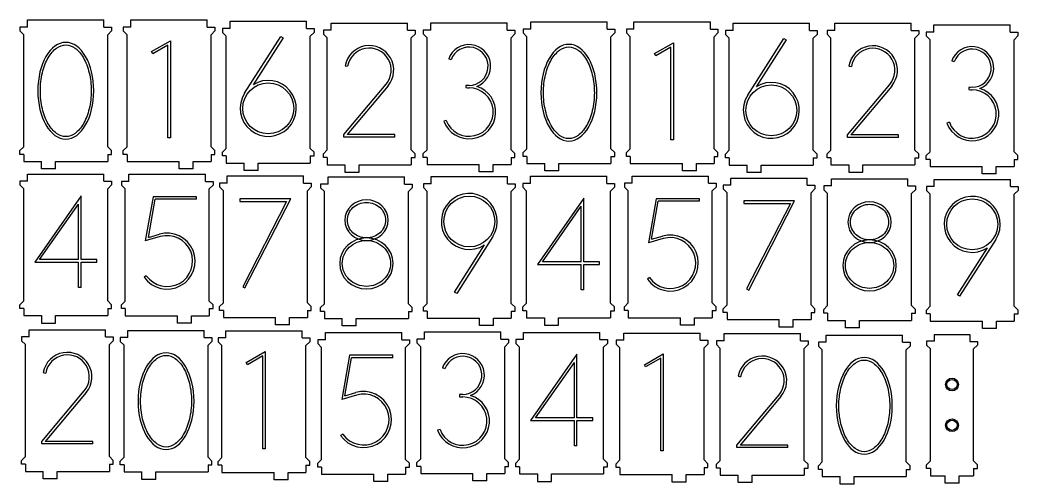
# Model space of a CAD drawing. Header units: millimetres. Extents: x 9 to 401, y 650 to 832.
import ezdxf

# ---------------------------------------------------------------- set-up
doc = ezdxf.new("R2010")
doc.units = ezdxf.units.MM
for name, color, linetype in [('Clone2D', 7, 'CONTINUOUS'), ('Clone2D001', 7, 'CONTINUOUS'), ('Clone2D002', 7, 'CONTINUOUS'), ('Clone2D003', 7, 'CONTINUOUS'), ('Clone2D004', 7, 'CONTINUOUS'), ('Clone2D005', 7, 'CONTINUOUS'), ('Clone2D006', 7, 'CONTINUOUS'), ('Clone2D007', 7, 'CONTINUOUS'), ('Sketch', 7, 'CONTINUOUS'), ('Sketch001', 7, 'CONTINUOUS'), ('Sketch002', 7, 'CONTINUOUS'), ('Sketch003', 7, 'CONTINUOUS'), ('Sketch004', 7, 'CONTINUOUS'), ('Sketch005', 7, 'CONTINUOUS'), ('Sketch006', 7, 'CONTINUOUS'), ('Sketch007', 7, 'CONTINUOUS'), ('Sketch008', 7, 'CONTINUOUS'), ('Sketch009', 7, 'CONTINUOUS'), ('Sketch011', 7, 'CONTINUOUS'), ('Sketch013', 7, 'CONTINUOUS'), ('Sketch015', 7, 'CONTINUOUS'), ('Sketch018', 7, 'CONTINUOUS'), ('Sketch020', 7, 'CONTINUOUS'), ('Sketch021', 7, 'CONTINUOUS'), ('Sketch024', 7, 'CONTINUOUS'), ('Sketch025', 7, 'CONTINUOUS'), ('Sketch026', 7, 'CONTINUOUS'), ('Sketch027', 7, 'CONTINUOUS'), ('Sketch028', 7, 'CONTINUOUS'), ('Sketch029', 7, 'CONTINUOUS')]:
    doc.layers.add(name, color=color, linetype=linetype)

msp = doc.modelspace()

# ---------------------------------------------------------------- linework, layer by layer
at = {"layer": 'Clone2D'}
for p, q in [((325.673, 827.759), (325.673, 826.259)), ((328.673, 827.759), (325.673, 827.759)), ((328.673, 827.759), (328.673, 830.559)), ((328.673, 830.559), (358.673, 830.559)), ((358.673, 827.759), (358.673, 830.559)), ((358.673, 827.759), (361.673, 827.759)), ((361.673, 827.759), (361.673, 826.259)), ((325.673, 826.259), (327.173, 824.759)), ((327.173, 780.759), (327.173, 824.759)), ((360.173, 824.759), (361.673, 826.259)), ((360.173, 780.759), (360.173, 824.759)), ((334.191, 813.77), (335.176, 813.596)), ((333.673, 786.759), (350.282, 806.553)), ((351.048, 805.91), (334.978, 786.759)), ((333.673, 785.759), (333.673, 786.759)), ((353.673, 785.759), (333.673, 785.759)), ((353.673, 786.759), (334.978, 786.759)), ((353.673, 785.759), (353.673, 786.759)), ((327.173, 780.759), (325.673, 779.259)), ((361.673, 779.259), (360.173, 780.759)), ((325.673, 777.759), (325.673, 779.259)), ((327.173, 777.759), (325.673, 777.759)), ((327.173, 777.759), (327.173, 774.959)), ((360.173, 777.759), (361.673, 777.759)), ((360.173, 777.759), (360.173, 774.959)), ((361.673, 777.759), (361.673, 779.259)), ((327.173, 774.959), (334.142, 774.951)), ((334.142, 774.951), (334.142, 772.048)), ((339.663, 774.926), (360.173, 774.959)), ((339.663, 772.048), (339.663, 774.926)), ((334.142, 772.048), (339.663, 772.048))]:
    msp.add_line(p, q, dxfattribs=at)
for radius in [9.6275, 8.6275]:
    msp.add_arc((343.673, 812.098), radius, -40, 170, dxfattribs=at)
at = {"layer": 'Clone2D001'}
for p, q in [((12.2245, 710.173), (42.2245, 710.173)), ((12.2245, 707.373), (12.2245, 710.173)), ((42.2245, 707.373), (42.2245, 710.173)), ((12.2245, 707.373), (9.2245, 707.373)), ((9.2245, 707.373), (9.2245, 705.873)), ((9.2245, 705.873), (10.7245, 704.373)), ((42.2245, 707.373), (45.2245, 707.373)), ((43.7245, 704.373), (45.2245, 705.873)), ((45.2245, 707.373), (45.2245, 705.873)), ((10.7245, 660.373), (10.7245, 704.373)), ((43.7245, 660.373), (43.7245, 704.373)), ((17.7433, 693.385), (18.7281, 693.211)), ((17.2245, 666.373), (33.8336, 686.167)), ((34.5996, 685.524), (18.5299, 666.373)), ((17.2245, 665.373), (17.2245, 666.373)), ((37.2245, 665.373), (17.2245, 665.373)), ((37.2245, 666.373), (18.5299, 666.373)), ((37.2245, 665.373), (37.2245, 666.373)), ((10.7245, 660.373), (9.2245, 658.873)), ((9.2245, 657.373), (9.2245, 658.873)), ((45.2245, 658.873), (43.7245, 660.373)), ((45.2245, 657.373), (45.2245, 658.873)), ((10.7245, 657.373), (9.2245, 657.373)), ((10.7245, 657.373), (10.7245, 654.573)), ((43.7245, 657.373), (43.7245, 654.573)), ((43.7245, 657.373), (45.2245, 657.373)), ((10.7245, 654.573), (17.7245, 654.573)), ((17.7245, 651.673), (17.7245, 654.573)), ((23.2245, 651.673), (17.7245, 651.673)), ((23.2245, 651.673), (23.2245, 654.573)), ((23.2245, 654.573), (43.7245, 654.573))]:
    msp.add_line(p, q, dxfattribs=at)
for radius in [9.6275, 8.6275]:
    msp.add_arc((27.2245, 691.713), radius, -40, 170, dxfattribs=at)
at = {"layer": 'Clone2D002'}
for p, q in [((209.082, 770.462), (239.082, 770.462)), ((209.082, 767.662), (209.082, 770.462)), ((239.082, 767.662), (239.082, 770.462)), ((209.082, 767.662), (206.082, 767.662)), ((206.082, 767.662), (206.082, 766.162)), ((206.082, 766.162), (207.582, 764.662)), ((207.582, 720.662), (207.582, 764.662)), ((239.082, 767.662), (242.082, 767.662)), ((240.582, 764.662), (242.082, 766.162)), ((240.582, 720.662), (240.582, 764.662)), ((242.082, 767.662), (242.082, 766.162)), ((230.082, 761.862), (211.877, 735.862)), ((230.082, 736.862), (230.082, 761.862)), ((213.798, 736.862), (229.082, 758.691)), ((229.082, 736.862), (229.082, 758.691)), ((211.877, 735.862), (229.082, 735.862)), ((229.082, 736.862), (213.798, 736.862)), ((229.082, 725.862), (229.082, 735.862)), ((236.288, 736.862), (230.082, 736.862)), ((230.082, 735.862), (236.288, 735.862)), ((230.082, 725.862), (230.082, 735.862)), ((236.288, 735.862), (236.288, 736.862)), ((230.082, 725.862), (229.082, 725.862)), ((207.582, 720.662), (206.082, 719.162)), ((206.082, 717.662), (206.082, 719.162)), ((207.582, 717.662), (206.082, 717.662)), ((207.582, 717.662), (207.582, 714.862)), ((242.082, 719.162), (240.582, 720.662)), ((240.582, 717.662), (240.582, 714.862)), ((240.582, 717.662), (242.082, 717.662)), ((242.082, 717.662), (242.082, 719.162)), ((207.582, 714.862), (214.582, 714.862)), ((214.582, 714.862), (214.582, 711.962)), ((220.082, 711.962), (220.082, 714.862)), ((220.082, 714.862), (240.582, 714.862)), ((214.582, 711.962), (220.082, 711.962))]:
    msp.add_line(p, q, dxfattribs=at)
at = {"layer": 'Clone2D003'}
for p, q in [((206.384, 706.375), (203.384, 706.375)), ((203.384, 706.375), (203.384, 704.875)), ((206.384, 709.175), (236.384, 709.175)), ((206.384, 706.375), (206.384, 709.175)), ((236.384, 706.375), (236.384, 709.175)), ((236.384, 706.375), (239.384, 706.375)), ((239.384, 706.375), (239.384, 704.875)), ((203.384, 704.875), (204.884, 703.375)), ((204.884, 659.375), (204.884, 703.375)), ((237.884, 703.375), (239.384, 704.875)), ((237.884, 659.375), (237.884, 703.375)), ((227.384, 700.575), (209.178, 674.575)), ((227.384, 675.575), (227.384, 700.575)), ((211.099, 675.575), (226.384, 697.404)), ((226.384, 675.575), (226.384, 697.404)), ((209.178, 674.575), (226.384, 674.575)), ((226.384, 675.575), (211.099, 675.575)), ((226.384, 664.575), (226.384, 674.575)), ((233.589, 675.575), (227.384, 675.575)), ((227.384, 674.575), (233.589, 674.575)), ((227.384, 664.575), (227.384, 674.575)), ((233.589, 674.575), (233.589, 675.575)), ((227.384, 664.575), (226.384, 664.575)), ((204.884, 659.375), (203.384, 657.875)), ((239.384, 657.875), (237.884, 659.375)), ((203.384, 656.375), (203.384, 657.875)), ((204.884, 656.375), (203.384, 656.375)), ((204.884, 656.375), (204.884, 653.575)), ((237.884, 656.375), (237.884, 653.575)), ((237.884, 656.375), (239.384, 656.375)), ((239.384, 656.375), (239.384, 657.875)), ((204.884, 653.575), (211.884, 653.575)), ((211.884, 653.575), (211.884, 650.675)), ((217.384, 650.675), (217.384, 653.575)), ((217.384, 653.575), (237.884, 653.575)), ((211.884, 650.675), (217.384, 650.675))]:
    msp.add_line(p, q, dxfattribs=at)
at = {"layer": 'Clone2D004'}
for p, q in [((287.887, 769.784), (317.887, 769.784)), ((287.887, 766.984), (287.887, 769.784)), ((317.887, 766.984), (317.887, 769.784)), ((287.887, 766.984), (284.887, 766.984)), ((284.887, 766.984), (284.887, 765.484)), ((284.887, 765.484), (286.387, 763.984)), ((317.887, 766.984), (320.887, 766.984)), ((319.387, 763.984), (320.887, 765.484)), ((320.887, 766.984), (320.887, 765.484)), ((286.387, 719.984), (286.387, 763.984)), ((312.887, 760.784), (292.887, 760.784)), ((292.887, 760.784), (292.887, 759.784)), ((294.887, 725.784), (312.887, 760.784)), ((319.387, 719.984), (319.387, 763.984)), ((292.887, 759.784), (311.248, 759.784)), ((311.248, 759.784), (293.998, 726.241)), ((293.998, 726.241), (294.887, 725.784)), ((286.387, 719.984), (284.887, 718.484)), ((284.887, 716.984), (284.887, 718.484)), ((320.887, 718.484), (319.387, 719.984)), ((320.887, 716.984), (320.887, 718.484)), ((286.387, 716.984), (284.887, 716.984)), ((286.387, 716.984), (286.387, 714.184)), ((286.387, 714.184), (306.887, 714.184)), ((306.887, 711.284), (306.887, 714.184)), ((312.387, 711.284), (312.387, 714.184)), ((312.387, 714.184), (319.387, 714.184)), ((319.387, 716.984), (319.387, 714.184)), ((319.387, 716.984), (320.887, 716.984)), ((312.387, 711.284), (306.887, 711.284))]:
    msp.add_line(p, q, dxfattribs=at)
at = {"layer": 'Clone2D005'}
for p, q in [((170.104, 770.333), (200.104, 770.333)), ((170.104, 767.533), (170.104, 770.333)), ((200.104, 767.533), (200.104, 770.333)), ((170.104, 767.533), (167.104, 767.533)), ((167.104, 767.533), (167.104, 766.033)), ((167.104, 766.033), (168.604, 764.533)), ((168.604, 720.533), (168.604, 764.533)), ((200.104, 767.533), (203.104, 767.533)), ((201.604, 764.533), (203.104, 766.033)), ((201.604, 720.533), (201.604, 764.533)), ((203.104, 767.533), (203.104, 766.033)), ((194.381, 746.823), (180.142, 724.473)), ((179.299, 725.01), (191.075, 743.495)), ((180.142, 724.473), (179.299, 725.01)), ((168.604, 720.533), (167.104, 719.033)), ((167.104, 717.533), (167.104, 719.033)), ((168.604, 717.533), (167.104, 717.533)), ((168.604, 717.533), (168.604, 714.733)), ((203.104, 719.033), (201.604, 720.533)), ((201.604, 717.533), (201.604, 714.733)), ((201.604, 717.533), (203.104, 717.533)), ((203.104, 717.533), (203.104, 719.033)), ((168.604, 714.733), (189.104, 714.733)), ((189.104, 711.833), (189.104, 714.733)), ((194.604, 711.833), (194.604, 714.733)), ((194.604, 714.733), (201.604, 714.733)), ((194.604, 711.833), (189.104, 711.833))]:
    msp.add_line(p, q, dxfattribs=at)
msp.add_circle((185.104, 752.733), 10, dxfattribs=at)
msp.add_arc((185.104, 752.733), 11, -32.5, -57.12, dxfattribs=at)
at = {"layer": 'Clone2D006'}
for p, q in [((245.8, 706.11), (242.8, 706.11)), ((242.8, 706.11), (242.8, 704.61)), ((245.8, 708.91), (275.8, 708.91)), ((245.8, 706.11), (245.8, 708.91)), ((275.8, 706.11), (275.8, 708.91)), ((275.8, 706.11), (278.8, 706.11)), ((278.8, 706.11), (278.8, 704.61)), ((242.8, 704.61), (244.3, 703.11)), ((244.3, 659.11), (244.3, 703.11)), ((277.3, 703.11), (278.8, 704.61)), ((277.3, 659.11), (277.3, 703.11)), ((253.872, 696.476), (261.3, 700.765)), ((260.3, 699.033), (254.372, 695.61)), ((260.3, 662.61), (260.3, 699.033)), ((261.3, 700.765), (261.3, 662.61)), ((254.372, 695.61), (253.872, 696.476)), ((261.3, 662.61), (260.3, 662.61)), ((244.3, 659.11), (242.8, 657.61)), ((278.8, 657.61), (277.3, 659.11)), ((242.8, 656.11), (242.8, 657.61)), ((244.3, 656.11), (242.8, 656.11)), ((244.3, 656.11), (244.3, 653.31)), ((277.3, 656.11), (277.3, 653.31)), ((277.3, 656.11), (278.8, 656.11)), ((278.8, 656.11), (278.8, 657.61)), ((244.3, 653.31), (264.8, 653.31)), ((264.8, 650.41), (264.8, 653.31)), ((270.3, 650.41), (270.3, 653.31)), ((270.3, 653.31), (277.3, 653.31)), ((270.3, 650.41), (264.8, 650.41))]:
    msp.add_line(p, q, dxfattribs=at)
at = {"layer": 'Clone2D007'}
for p, q in [((89.4364, 709.794), (119.436, 709.794)), ((89.4364, 706.994), (89.4364, 709.794)), ((119.436, 706.994), (119.436, 709.794)), ((89.4364, 706.994), (86.4364, 706.994)), ((86.4364, 706.994), (86.4364, 705.494)), ((119.436, 706.994), (122.436, 706.994)), ((122.436, 706.994), (122.436, 705.494)), ((86.4364, 705.494), (87.9364, 703.994)), ((87.9364, 659.994), (87.9364, 703.994)), ((120.936, 703.994), (122.436, 705.494)), ((120.936, 659.994), (120.936, 703.994)), ((97.5082, 697.36), (104.936, 701.649)), ((103.936, 699.917), (98.0082, 696.494)), ((103.936, 663.494), (103.936, 699.917)), ((104.936, 701.649), (104.936, 663.494)), ((98.0082, 696.494), (97.5082, 697.36)), ((104.936, 663.494), (103.936, 663.494)), ((87.9364, 659.994), (86.4364, 658.494)), ((122.436, 658.494), (120.936, 659.994)), ((86.4364, 656.994), (86.4364, 658.494)), ((87.9364, 656.994), (86.4364, 656.994)), ((87.9364, 656.994), (87.9364, 654.194)), ((120.936, 656.994), (120.936, 654.194)), ((120.936, 656.994), (122.436, 656.994)), ((122.436, 656.994), (122.436, 658.494)), ((87.9364, 654.194), (108.436, 654.194)), ((108.436, 651.294), (108.436, 654.194)), ((113.936, 651.294), (108.436, 651.294)), ((113.936, 651.294), (113.936, 654.194)), ((113.936, 654.194), (120.936, 654.194))]:
    msp.add_line(p, q, dxfattribs=at)
at = {"layer": 'Sketch'}
for p, q in [((127.793, 827.837), (127.793, 826.337)), ((130.793, 827.837), (127.793, 827.837)), ((130.793, 827.837), (130.793, 830.637)), ((130.793, 830.637), (160.793, 830.637)), ((160.793, 827.837), (160.793, 830.637)), ((160.793, 827.837), (163.793, 827.837)), ((163.793, 827.837), (163.793, 826.337)), ((127.793, 826.337), (129.293, 824.837)), ((129.293, 780.837), (129.293, 824.837)), ((162.293, 824.837), (163.793, 826.337)), ((162.293, 780.837), (162.293, 824.837)), ((136.312, 813.848), (137.297, 813.674)), ((135.793, 786.837), (152.402, 806.631)), ((153.168, 805.988), (137.099, 786.837)), ((135.793, 785.837), (135.793, 786.837)), ((155.793, 785.837), (135.793, 785.837)), ((155.793, 786.837), (137.099, 786.837)), ((155.793, 785.837), (155.793, 786.837)), ((129.293, 780.837), (127.793, 779.337)), ((163.793, 779.337), (162.293, 780.837)), ((127.793, 777.837), (127.793, 779.337)), ((129.293, 777.837), (127.793, 777.837)), ((129.293, 777.837), (129.293, 775.037)), ((162.293, 777.837), (163.793, 777.837)), ((162.293, 777.837), (162.293, 775.037)), ((163.793, 777.837), (163.793, 779.337)), ((129.293, 775.037), (136.263, 775.03)), ((136.263, 775.03), (136.263, 772.126)), ((141.784, 775.004), (162.293, 775.037)), ((141.784, 772.126), (141.784, 775.004)), ((136.263, 772.126), (141.784, 772.126))]:
    msp.add_line(p, q, dxfattribs=at)
for radius in [9.6275, 8.6275]:
    msp.add_arc((145.793, 812.176), radius, -40, 170, dxfattribs=at)
at = {"layer": 'Sketch001'}
for p, q in [((169.989, 827.89), (166.989, 827.89)), ((166.989, 827.89), (166.989, 826.39)), ((169.989, 830.69), (199.989, 830.69)), ((169.989, 827.89), (169.989, 830.69)), ((199.989, 827.89), (199.989, 830.69)), ((199.989, 827.89), (202.989, 827.89)), ((202.989, 827.89), (202.989, 826.39)), ((166.989, 826.39), (168.489, 824.89)), ((168.489, 780.89), (168.489, 824.89)), ((201.489, 824.89), (202.989, 826.39)), ((201.489, 780.89), (201.489, 824.89)), ((177.941, 816.255), (177.001, 816.597)), ((183.739, 806.115), (183.739, 805.282)), ((176.062, 792.441), (175.122, 792.099)), ((168.489, 780.89), (166.989, 779.39)), ((202.989, 779.39), (201.489, 780.89)), ((166.989, 777.89), (166.989, 779.39)), ((168.489, 777.89), (166.989, 777.89)), ((168.489, 777.89), (168.489, 775.09)), ((201.489, 777.89), (201.489, 775.09)), ((201.489, 777.89), (202.989, 777.89)), ((202.989, 777.89), (202.989, 779.39)), ((168.489, 775.09), (188.989, 775.09)), ((188.989, 772.19), (188.989, 775.09)), ((194.489, 772.19), (194.489, 775.09)), ((194.489, 775.09), (201.489, 775.09)), ((194.489, 772.19), (188.989, 772.19))]:
    msp.add_line(p, q, dxfattribs=at)
for centre, radius, start, end in [((184.989, 813.69), 8.5, -69.1701, 160), ((184.989, 813.69), 7.5, -90, 160), ((184.989, 795.69), 10.5, -160, 73.27), ((184.989, 795.69), 9.5, -160, 90), ((184.989, 795.69), 10.5, 90, 96.8371), ((184.989, 813.69), 8.5, -98.4565, -90)]:
    msp.add_arc(centre, radius, start, end, dxfattribs=at)
at = {"layer": 'Sketch002'}
for p, q in [((11.5949, 768.56), (8.5949, 768.56)), ((8.5949, 768.56), (8.5949, 767.06)), ((11.5949, 771.36), (41.5949, 771.36)), ((11.5949, 768.56), (11.5949, 771.36)), ((41.5949, 768.56), (41.5949, 771.36)), ((41.5949, 768.56), (44.5949, 768.56)), ((44.5949, 768.56), (44.5949, 767.06)), ((8.5949, 767.06), (10.0949, 765.56)), ((10.0949, 721.56), (10.0949, 765.56)), ((43.0949, 765.56), (44.5949, 767.06)), ((43.0949, 721.56), (43.0949, 765.56)), ((32.5949, 762.76), (14.3895, 736.76)), ((32.5949, 737.76), (32.5949, 762.76)), ((16.3105, 737.76), (31.5949, 759.589)), ((31.5949, 737.76), (31.5949, 759.589)), ((31.5949, 737.76), (16.3105, 737.76)), ((38.8003, 737.76), (32.5949, 737.76)), ((38.8003, 736.76), (38.8003, 737.76)), ((14.3895, 736.76), (31.5949, 736.76)), ((31.5949, 726.76), (31.5949, 736.76)), ((32.5949, 736.76), (38.8003, 736.76)), ((32.5949, 726.76), (32.5949, 736.76)), ((32.5949, 726.76), (31.5949, 726.76)), ((10.0949, 721.56), (8.5949, 720.06)), ((44.5949, 720.06), (43.0949, 721.56)), ((8.5949, 718.56), (8.5949, 720.06)), ((10.0949, 718.56), (8.5949, 718.56)), ((10.0949, 718.56), (10.0949, 715.76)), ((43.0949, 718.56), (43.0949, 715.76)), ((43.0949, 718.56), (44.5949, 718.56)), ((44.5949, 718.56), (44.5949, 720.06)), ((10.0949, 715.76), (17.0949, 715.76)), ((17.0949, 715.76), (17.0949, 712.86)), ((22.5949, 712.86), (22.5949, 715.76)), ((22.5949, 715.76), (43.0949, 715.76)), ((17.0949, 712.86), (22.5949, 712.86))]:
    msp.add_line(p, q, dxfattribs=at)
at = {"layer": 'Sketch003'}
for p, q in [((51.4259, 768.494), (48.4259, 768.494)), ((48.4259, 768.494), (48.4259, 766.994)), ((51.4259, 771.294), (81.4259, 771.294)), ((51.4259, 768.494), (51.4259, 771.294)), ((81.4259, 768.494), (81.4259, 771.294)), ((81.4259, 768.494), (84.4259, 768.494)), ((84.4259, 768.494), (84.4259, 766.994)), ((48.4259, 766.994), (49.9259, 765.494)), ((49.9259, 721.494), (49.9259, 765.494)), ((82.9259, 765.494), (84.4259, 766.994)), ((82.9259, 721.494), (82.9259, 765.494)), ((60.8916, 762.45), (57.831, 745.093)), ((59.0952, 746.503), (61.7307, 761.45)), ((77.8916, 762.45), (60.8916, 762.45)), ((77.8916, 761.45), (61.7307, 761.45)), ((77.8916, 761.45), (77.8916, 762.45)), ((63.6244, 746.783), (57.831, 745.093)), ((59.0952, 746.503), (63.3442, 747.743)), ((58.2343, 731.448), (57.4152, 730.874)), ((49.9259, 721.494), (48.4259, 719.994)), ((84.4259, 719.994), (82.9259, 721.494)), ((48.4259, 718.494), (48.4259, 719.994)), ((49.9259, 718.494), (48.4259, 718.494)), ((49.9259, 718.494), (49.9259, 715.694)), ((82.9259, 718.494), (82.9259, 715.694)), ((82.9259, 718.494), (84.4259, 718.494)), ((84.4259, 718.494), (84.4259, 719.994)), ((49.9259, 715.694), (70.4259, 715.694)), ((70.4259, 712.794), (70.4259, 715.694)), ((75.9259, 712.794), (75.9259, 715.694)), ((75.9259, 715.694), (82.9259, 715.694)), ((75.9259, 712.794), (70.4259, 712.794))]:
    msp.add_line(p, q, dxfattribs=at)
for radius in [11, 10]:
    msp.add_arc((66.4259, 737.184), radius, -145, 106.269, dxfattribs=at)
at = {"layer": 'Sketch004'}
for p, q in [((89.9844, 770.628), (119.984, 770.628)), ((89.9844, 767.828), (89.9844, 770.628)), ((119.984, 767.828), (119.984, 770.628)), ((89.9844, 767.828), (86.9844, 767.828)), ((86.9844, 767.828), (86.9844, 766.328)), ((86.9844, 766.328), (88.4844, 764.828)), ((88.4844, 720.828), (88.4844, 764.828)), ((119.984, 767.828), (122.984, 767.828)), ((121.484, 764.828), (122.984, 766.328)), ((121.484, 720.828), (121.484, 764.828)), ((122.984, 767.828), (122.984, 766.328)), ((114.984, 761.628), (94.9844, 761.628)), ((94.9844, 761.628), (94.9844, 760.628)), ((94.9844, 760.628), (113.346, 760.628)), ((113.346, 760.628), (96.0951, 727.086)), ((96.9844, 726.628), (114.984, 761.628)), ((96.0951, 727.086), (96.9844, 726.628)), ((88.4844, 720.828), (86.9844, 719.328)), ((86.9844, 717.828), (86.9844, 719.328)), ((88.4844, 717.828), (86.9844, 717.828)), ((88.4844, 717.828), (88.4844, 715.028)), ((122.984, 719.328), (121.484, 720.828)), ((121.484, 717.828), (121.484, 715.028)), ((121.484, 717.828), (122.984, 717.828)), ((122.984, 717.828), (122.984, 719.328)), ((88.4844, 715.028), (108.984, 715.028)), ((108.984, 712.128), (108.984, 715.028)), ((114.484, 712.128), (114.484, 715.028)), ((114.484, 715.028), (121.484, 715.028)), ((114.484, 712.128), (108.984, 712.128))]:
    msp.add_line(p, q, dxfattribs=at)
at = {"layer": 'Sketch005'}
for p, q in [((129.71, 770.244), (159.71, 770.244)), ((129.71, 767.444), (129.71, 770.244)), ((159.71, 767.444), (159.71, 770.244)), ((129.71, 767.444), (126.71, 767.444)), ((126.71, 767.444), (126.71, 765.944)), ((126.71, 765.944), (128.21, 764.444)), ((159.71, 767.444), (162.71, 767.444)), ((161.21, 764.444), (162.71, 765.944)), ((162.71, 767.444), (162.71, 765.944)), ((128.21, 720.444), (128.21, 764.444)), ((161.21, 720.444), (161.21, 764.444)), ((128.21, 720.444), (126.71, 718.944)), ((126.71, 717.444), (126.71, 718.944)), ((162.71, 718.944), (161.21, 720.444)), ((162.71, 717.444), (162.71, 718.944)), ((128.21, 717.444), (126.71, 717.444)), ((128.21, 717.444), (128.21, 714.644)), ((128.21, 714.644), (135.21, 714.644)), ((135.21, 711.744), (135.21, 714.644)), ((140.71, 711.744), (140.71, 714.644)), ((140.71, 714.644), (161.21, 714.644)), ((161.21, 717.444), (162.71, 717.444)), ((161.21, 717.444), (161.21, 714.644)), ((140.71, 711.744), (135.21, 711.744))]:
    msp.add_line(p, q, dxfattribs=at)
for centre, major_axis, ratio in [((144.71, 753.244), (8.5, 0), 0.941176), ((144.71, 736.244), (-10.5, 0), 0.952381)]:
    msp.add_ellipse(centre, major_axis=major_axis, ratio=ratio, start_param=0, end_param=6.28318, dxfattribs=at)
for points, knots in [([(152.21, 753.244), (152.21, 755.057), (151.414, 756.869), (150.035, 758.172), (149.346, 758.824), (148.512, 759.348), (147.6, 759.703), (146.688, 760.058), (145.699, 760.244), (144.71, 760.244), (143.721, 760.244), (142.733, 760.058), (141.821, 759.703), (140.909, 759.348), (140.074, 758.824), (139.385, 758.172), (138.007, 756.869), (137.21, 755.057), (137.21, 753.244), (137.21, 751.431), (138.007, 749.618), (139.385, 748.315), (140.074, 747.664), (140.909, 747.139), (141.821, 746.784), (142.733, 746.429), (143.721, 746.244), (144.71, 746.244), (145.699, 746.244), (146.688, 746.429), (147.6, 746.784), (148.512, 747.139), (149.346, 747.664), (150.035, 748.315), (151.414, 749.618), (152.21, 751.431), (152.21, 753.244)], [0, 0, 0, 0, 0.785398, 0.785398, 0.785398, 1.1781, 1.1781, 1.1781, 1.5708, 1.5708, 1.5708, 1.9635, 1.9635, 1.9635, 2.35619, 2.35619, 2.35619, 3.14159, 3.14159, 3.14159, 3.92699, 3.92699, 3.92699, 4.31969, 4.31969, 4.31969, 4.71239, 4.71239, 4.71239, 5.10509, 5.10509, 5.10509, 5.49779, 5.49779, 5.49779, 6.28319, 6.28319, 6.28319, 6.28319]), ([(135.21, 736.244), (135.21, 735.072), (135.455, 733.901), (135.927, 732.816), (136.399, 731.731), (137.098, 730.732), (137.975, 729.897), (138.853, 729.062), (139.907, 728.39), (141.059, 727.935), (142.211, 727.481), (143.461, 727.244), (144.71, 727.244), (145.96, 727.244), (147.21, 727.481), (148.362, 727.935), (149.514, 728.39), (150.568, 729.062), (151.445, 729.897), (152.322, 730.732), (153.022, 731.731), (153.494, 732.816), (153.966, 733.901), (154.21, 735.072), (154.21, 736.244), (154.21, 737.415), (153.966, 738.587), (153.494, 739.672), (153.022, 740.757), (152.322, 741.755), (151.445, 742.591), (150.568, 743.426), (149.514, 744.098), (148.362, 744.552), (147.21, 745.007), (145.96, 745.244), (144.71, 745.244), (143.461, 745.244), (142.211, 745.007), (141.059, 744.552), (139.907, 744.098), (138.853, 743.426), (137.975, 742.591), (137.098, 741.755), (136.399, 740.757), (135.927, 739.672), (135.455, 738.587), (135.21, 737.415), (135.21, 736.244)], [0, 0, 0, 0, 0.392699, 0.392699, 0.392699, 0.785398, 0.785398, 0.785398, 1.1781, 1.1781, 1.1781, 1.5708, 1.5708, 1.5708, 1.9635, 1.9635, 1.9635, 2.35619, 2.35619, 2.35619, 2.74889, 2.74889, 2.74889, 3.14159, 3.14159, 3.14159, 3.53429, 3.53429, 3.53429, 3.92699, 3.92699, 3.92699, 4.31969, 4.31969, 4.31969, 4.71239, 4.71239, 4.71239, 5.10509, 5.10509, 5.10509, 5.49779, 5.49779, 5.49779, 5.89049, 5.89049, 5.89049, 6.28319, 6.28319, 6.28319, 6.28319])]:
    msp.add_open_spline(points, degree=3, knots=knots, dxfattribs=at)
at = {"layer": 'Sketch006'}
for p, q in [((367.658, 769.211), (397.658, 769.211)), ((367.658, 766.411), (367.658, 769.211)), ((397.658, 766.411), (397.658, 769.211)), ((367.658, 766.411), (364.658, 766.411)), ((364.658, 766.411), (364.658, 764.911)), ((364.658, 764.911), (366.158, 763.411)), ((397.658, 766.411), (400.658, 766.411)), ((399.158, 763.411), (400.658, 764.911)), ((400.658, 766.411), (400.658, 764.911)), ((366.158, 719.411), (366.158, 763.411)), ((399.158, 719.411), (399.158, 763.411)), ((391.935, 745.701), (377.697, 723.351)), ((376.853, 723.888), (388.63, 742.373)), ((377.697, 723.351), (376.853, 723.888)), ((366.158, 719.411), (364.658, 717.911)), ((364.658, 716.411), (364.658, 717.911)), ((400.658, 717.911), (399.158, 719.411)), ((400.658, 716.411), (400.658, 717.911)), ((366.158, 716.411), (364.658, 716.411)), ((366.158, 716.411), (366.158, 713.611)), ((366.158, 713.611), (386.658, 713.611)), ((386.658, 710.711), (386.658, 713.611)), ((392.158, 710.711), (392.158, 713.611)), ((392.158, 713.611), (399.158, 713.611)), ((399.158, 716.411), (399.158, 713.611)), ((399.158, 716.411), (400.658, 716.411)), ((392.158, 710.711), (386.658, 710.711))]:
    msp.add_line(p, q, dxfattribs=at)
msp.add_circle((382.658, 751.611), 10, dxfattribs=at)
msp.add_arc((382.658, 751.611), 11, -32.5, -57.12, dxfattribs=at)
at = {"layer": 'Sketch007'}
for p, q in [((209.226, 828.289), (206.226, 828.289)), ((206.226, 828.289), (206.226, 826.789)), ((209.226, 831.089), (239.226, 831.089)), ((209.226, 828.289), (209.226, 831.089)), ((239.226, 828.289), (239.226, 831.089)), ((239.226, 828.289), (242.226, 828.289)), ((242.226, 828.289), (242.226, 826.789)), ((206.226, 826.789), (207.726, 825.289)), ((207.726, 781.289), (207.726, 825.289)), ((240.726, 825.289), (242.226, 826.789)), ((240.726, 781.289), (240.726, 825.289)), ((207.726, 781.289), (206.226, 779.789)), ((242.226, 779.789), (240.726, 781.289)), ((206.226, 778.289), (206.226, 779.789)), ((207.726, 778.289), (206.226, 778.289)), ((207.726, 778.289), (207.726, 775.489)), ((240.726, 778.289), (240.726, 775.489)), ((240.726, 778.289), (242.226, 778.289)), ((242.226, 778.289), (242.226, 779.789)), ((207.726, 775.489), (214.726, 775.489)), ((214.726, 772.589), (214.726, 775.489)), ((220.226, 772.589), (214.726, 772.589)), ((220.226, 772.589), (220.226, 775.489)), ((220.226, 775.489), (240.726, 775.489))]:
    msp.add_line(p, q, dxfattribs=at)
msp.add_ellipse((224.226, 803.289), major_axis=(0, 19), ratio=0.578947, start_param=0, end_param=6.28318, dxfattribs=at)
msp.add_open_spline([(224.226, 821.289), (223.003, 821.289), (221.78, 820.881), (220.598, 820.029), (219.416, 819.178), (218.275, 817.882), (217.313, 816.223), (216.35, 814.564), (215.566, 812.543), (215.035, 810.327), (214.504, 808.111), (214.226, 805.7), (214.226, 803.289), (214.226, 800.878), (214.504, 798.467), (215.035, 796.251), (215.566, 794.035), (216.35, 792.014), (217.313, 790.355), (218.275, 788.696), (219.416, 787.4), (220.598, 786.548), (221.78, 785.697), (223.003, 785.289), (224.226, 785.289), (225.448, 785.289), (226.671, 785.697), (227.853, 786.548), (229.035, 787.4), (230.176, 788.696), (231.138, 790.355), (232.101, 792.014), (232.885, 794.035), (233.416, 796.251), (233.947, 798.467), (234.226, 800.878), (234.226, 803.289), (234.226, 805.7), (233.947, 808.111), (233.416, 810.327), (232.885, 812.543), (232.101, 814.564), (231.138, 816.223), (230.176, 817.882), (229.035, 819.178), (227.853, 820.029), (226.671, 820.881), (225.448, 821.289), (224.226, 821.289)], degree=3, knots=[0, 0, 0, 0, 0.392699, 0.392699, 0.392699, 0.785398, 0.785398, 0.785398, 1.1781, 1.1781, 1.1781, 1.5708, 1.5708, 1.5708, 1.9635, 1.9635, 1.9635, 2.35619, 2.35619, 2.35619, 2.74889, 2.74889, 2.74889, 3.14159, 3.14159, 3.14159, 3.53429, 3.53429, 3.53429, 3.92699, 3.92699, 3.92699, 4.31969, 4.31969, 4.31969, 4.71239, 4.71239, 4.71239, 5.10509, 5.10509, 5.10509, 5.49779, 5.49779, 5.49779, 5.89049, 5.89049, 5.89049, 6.28319, 6.28319, 6.28319, 6.28319], dxfattribs=at)
at = {"layer": 'Sketch008'}
for p, q in [((249.79, 828.289), (246.79, 828.289)), ((246.79, 828.289), (246.79, 826.789)), ((249.79, 831.089), (279.79, 831.089)), ((249.79, 828.289), (249.79, 831.089)), ((279.79, 828.289), (279.79, 831.089)), ((279.79, 828.289), (282.79, 828.289)), ((282.79, 828.289), (282.79, 826.789)), ((246.79, 826.789), (248.29, 825.289)), ((248.29, 781.289), (248.29, 825.289)), ((281.29, 825.289), (282.79, 826.789)), ((281.29, 781.289), (281.29, 825.289)), ((257.862, 818.655), (265.29, 822.944)), ((264.29, 821.212), (258.362, 817.789)), ((264.29, 784.789), (264.29, 821.212)), ((265.29, 822.944), (265.29, 784.789)), ((258.362, 817.789), (257.862, 818.655)), ((265.29, 784.789), (264.29, 784.789)), ((248.29, 781.289), (246.79, 779.789)), ((282.79, 779.789), (281.29, 781.289)), ((246.79, 778.289), (246.79, 779.789)), ((248.29, 778.289), (246.79, 778.289)), ((248.29, 778.289), (248.29, 775.489)), ((281.29, 778.289), (281.29, 775.489)), ((281.29, 778.289), (282.79, 778.289)), ((282.79, 778.289), (282.79, 779.789)), ((248.29, 775.489), (268.79, 775.489)), ((268.79, 772.589), (268.79, 775.489)), ((274.29, 772.589), (268.79, 772.589)), ((274.29, 772.589), (274.29, 775.489)), ((274.29, 775.489), (281.29, 775.489))]:
    msp.add_line(p, q, dxfattribs=at)
at = {"layer": 'Sketch009'}
for p, q in [((288.746, 827.673), (285.746, 827.673)), ((285.746, 827.673), (285.746, 826.173)), ((288.746, 830.573), (318.746, 830.573)), ((288.746, 827.673), (288.746, 830.573)), ((318.746, 827.673), (318.746, 830.573)), ((318.746, 827.673), (321.746, 827.673)), ((321.746, 827.673), (321.746, 826.173)), ((285.746, 826.173), (287.246, 824.673)), ((287.246, 780.673), (287.246, 824.673)), ((294.469, 802.283), (308.707, 824.633)), ((309.551, 824.096), (297.775, 805.611)), ((308.707, 824.633), (309.551, 824.096)), ((320.246, 824.673), (321.746, 826.173)), ((320.246, 780.673), (320.246, 824.673)), ((287.246, 780.673), (285.746, 779.173)), ((321.746, 779.173), (320.246, 780.673)), ((285.746, 777.673), (285.746, 779.173)), ((287.246, 777.673), (285.746, 777.673)), ((287.246, 777.673), (287.246, 774.873)), ((320.246, 777.673), (321.746, 777.673)), ((320.246, 777.673), (320.246, 774.873)), ((321.746, 777.673), (321.746, 779.173)), ((287.246, 774.873), (294.246, 774.873)), ((294.246, 771.973), (294.246, 774.873)), ((299.746, 771.973), (299.746, 774.873)), ((299.746, 774.873), (320.246, 774.873)), ((299.746, 771.973), (294.246, 771.973))]:
    msp.add_line(p, q, dxfattribs=at)
msp.add_circle((303.746, 796.373), 10, dxfattribs=at)
msp.add_arc((303.746, 796.373), 11, 147.5, 122.88, dxfattribs=at)
at = {"layer": 'Sketch011'}
for p, q in [((367.614, 829.917), (397.614, 829.917)), ((367.614, 827.117), (367.614, 829.917)), ((397.614, 827.117), (397.614, 829.917)), ((367.614, 827.117), (364.614, 827.117)), ((364.614, 827.117), (364.614, 825.617)), ((364.614, 825.617), (366.114, 824.117)), ((366.114, 780.117), (366.114, 824.117)), ((397.614, 827.117), (400.614, 827.117)), ((399.114, 824.117), (400.614, 825.617)), ((399.114, 780.117), (399.114, 824.117)), ((400.614, 827.117), (400.614, 825.617)), ((375.567, 815.482), (374.627, 815.824)), ((381.364, 805.342), (381.364, 804.509)), ((373.687, 791.667), (372.748, 791.325)), ((366.114, 780.117), (364.614, 778.617)), ((364.614, 777.117), (364.614, 778.617)), ((366.114, 777.117), (364.614, 777.117)), ((366.114, 777.117), (366.114, 774.317)), ((400.614, 778.617), (399.114, 780.117)), ((399.114, 777.117), (399.114, 774.317)), ((399.114, 777.117), (400.614, 777.117)), ((400.614, 777.117), (400.614, 778.617)), ((366.114, 774.317), (386.614, 774.317)), ((386.614, 771.417), (386.614, 774.317)), ((392.114, 771.417), (392.114, 774.317)), ((392.114, 774.317), (399.114, 774.317)), ((392.114, 771.417), (386.614, 771.417))]:
    msp.add_line(p, q, dxfattribs=at)
for centre, radius, start, end in [((382.614, 812.917), 8.5, -69.1701, 160), ((382.614, 812.917), 7.5, -90, 160), ((382.614, 794.917), 10.5, -160, 73.27), ((382.614, 794.917), 9.5, -160, 90), ((382.614, 794.917), 10.5, 90, 96.8371), ((382.614, 812.917), 8.5, -98.4565, -90)]:
    msp.add_arc(centre, radius, start, end, dxfattribs=at)
at = {"layer": 'Sketch013'}
for p, q in [((249.052, 770.521), (279.052, 770.521)), ((249.052, 767.721), (249.052, 770.521)), ((279.052, 767.721), (279.052, 770.521)), ((249.052, 767.721), (246.052, 767.721)), ((246.052, 767.721), (246.052, 766.221)), ((246.052, 766.221), (247.552, 764.721)), ((247.552, 720.721), (247.552, 764.721)), ((279.052, 767.721), (282.052, 767.721)), ((280.552, 764.721), (282.052, 766.221)), ((280.552, 720.721), (280.552, 764.721)), ((282.052, 767.721), (282.052, 766.221)), ((258.517, 761.677), (255.457, 744.319)), ((256.721, 745.73), (259.356, 760.677)), ((275.517, 761.677), (258.517, 761.677)), ((275.517, 760.677), (259.356, 760.677)), ((275.517, 760.677), (275.517, 761.677)), ((261.25, 746.01), (255.457, 744.319)), ((256.721, 745.73), (260.97, 746.97)), ((255.86, 730.675), (255.041, 730.101)), ((247.552, 720.721), (246.052, 719.221)), ((246.052, 717.721), (246.052, 719.221)), ((247.552, 717.721), (246.052, 717.721)), ((247.552, 717.721), (247.552, 714.921)), ((282.052, 719.221), (280.552, 720.721)), ((280.552, 717.721), (280.552, 714.921)), ((280.552, 717.721), (282.052, 717.721)), ((282.052, 717.721), (282.052, 719.221)), ((247.552, 714.921), (268.052, 714.921)), ((268.052, 712.021), (268.052, 714.921)), ((273.552, 712.021), (273.552, 714.921)), ((273.552, 714.921), (280.552, 714.921)), ((273.552, 712.021), (268.052, 712.021))]:
    msp.add_line(p, q, dxfattribs=at)
for radius in [11, 10]:
    msp.add_arc((264.052, 736.41), radius, -145, 106.269, dxfattribs=at)
at = {"layer": 'Sketch015'}
for p, q in [((327.336, 769.47), (357.336, 769.47)), ((327.336, 766.67), (327.336, 769.47)), ((357.336, 766.67), (357.336, 769.47)), ((327.336, 766.67), (324.336, 766.67)), ((324.336, 766.67), (324.336, 765.17)), ((324.336, 765.17), (325.836, 763.67)), ((357.336, 766.67), (360.336, 766.67)), ((358.836, 763.67), (360.336, 765.17)), ((360.336, 766.67), (360.336, 765.17)), ((325.836, 719.67), (325.836, 763.67)), ((358.836, 719.67), (358.836, 763.67)), ((325.836, 719.67), (324.336, 718.17)), ((324.336, 716.67), (324.336, 718.17)), ((360.336, 718.17), (358.836, 719.67)), ((360.336, 716.67), (360.336, 718.17)), ((325.836, 716.67), (324.336, 716.67)), ((325.836, 716.67), (325.836, 713.87)), ((325.836, 713.87), (332.836, 713.87)), ((332.836, 710.97), (332.836, 713.87)), ((338.336, 710.97), (338.336, 713.87)), ((338.336, 713.87), (358.836, 713.87)), ((358.836, 716.67), (360.336, 716.67)), ((358.836, 716.67), (358.836, 713.87)), ((338.336, 710.97), (332.836, 710.97))]:
    msp.add_line(p, q, dxfattribs=at)
for centre, major_axis, ratio in [((342.336, 752.47), (8.5, 0), 0.941176), ((342.336, 735.47), (-10.5, 0), 0.952381)]:
    msp.add_ellipse(centre, major_axis=major_axis, ratio=ratio, start_param=0, end_param=6.28318, dxfattribs=at)
for points, knots in [([(349.836, 752.47), (349.836, 754.283), (349.039, 756.096), (347.661, 757.399), (346.972, 758.051), (346.137, 758.575), (345.226, 758.93), (344.314, 759.285), (343.325, 759.47), (342.336, 759.47), (341.347, 759.47), (340.358, 759.285), (339.446, 758.93), (338.535, 758.575), (337.7, 758.051), (337.011, 757.399), (335.633, 756.096), (334.836, 754.283), (334.836, 752.47), (334.836, 750.658), (335.633, 748.845), (337.011, 747.542), (337.7, 746.89), (338.535, 746.366), (339.446, 746.011), (340.358, 745.656), (341.347, 745.47), (342.336, 745.47), (343.325, 745.47), (344.314, 745.656), (345.226, 746.011), (346.137, 746.366), (346.972, 746.89), (347.661, 747.542), (349.039, 748.845), (349.836, 750.658), (349.836, 752.47)], [0, 0, 0, 0, 0.785398, 0.785398, 0.785398, 1.1781, 1.1781, 1.1781, 1.5708, 1.5708, 1.5708, 1.9635, 1.9635, 1.9635, 2.35619, 2.35619, 2.35619, 3.14159, 3.14159, 3.14159, 3.92699, 3.92699, 3.92699, 4.31969, 4.31969, 4.31969, 4.71239, 4.71239, 4.71239, 5.10509, 5.10509, 5.10509, 5.49779, 5.49779, 5.49779, 6.28319, 6.28319, 6.28319, 6.28319]), ([(332.836, 735.47), (332.836, 734.299), (333.08, 733.127), (333.552, 732.042), (334.024, 730.957), (334.724, 729.959), (335.601, 729.123), (336.478, 728.288), (337.533, 727.616), (338.685, 727.162), (339.837, 726.707), (341.086, 726.47), (342.336, 726.47), (343.586, 726.47), (344.835, 726.707), (345.987, 727.162), (347.139, 727.616), (348.194, 728.288), (349.071, 729.123), (349.948, 729.959), (350.648, 730.957), (351.12, 732.042), (351.592, 733.127), (351.836, 734.299), (351.836, 735.47), (351.836, 736.642), (351.592, 737.813), (351.12, 738.898), (350.648, 739.983), (349.948, 740.982), (349.071, 741.817), (348.194, 742.653), (347.139, 743.324), (345.987, 743.779), (344.835, 744.233), (343.586, 744.47), (342.336, 744.47), (341.086, 744.47), (339.837, 744.233), (338.685, 743.779), (337.533, 743.324), (336.478, 742.653), (335.601, 741.817), (334.724, 740.982), (334.024, 739.983), (333.552, 738.898), (333.08, 737.813), (332.836, 736.642), (332.836, 735.47)], [0, 0, 0, 0, 0.392699, 0.392699, 0.392699, 0.785398, 0.785398, 0.785398, 1.1781, 1.1781, 1.1781, 1.5708, 1.5708, 1.5708, 1.9635, 1.9635, 1.9635, 2.35619, 2.35619, 2.35619, 2.74889, 2.74889, 2.74889, 3.14159, 3.14159, 3.14159, 3.53429, 3.53429, 3.53429, 3.92699, 3.92699, 3.92699, 4.31969, 4.31969, 4.31969, 4.71239, 4.71239, 4.71239, 5.10509, 5.10509, 5.10509, 5.49779, 5.49779, 5.49779, 5.89049, 5.89049, 5.89049, 6.28319, 6.28319, 6.28319, 6.28319])]:
    msp.add_open_spline(points, degree=3, knots=knots, dxfattribs=at)
at = {"layer": 'Sketch018'}
for p, q in [((50.9723, 709.961), (80.9723, 709.961)), ((50.9723, 707.161), (50.9723, 709.961)), ((80.9723, 707.161), (80.9723, 709.961)), ((50.9723, 707.161), (47.9723, 707.161)), ((47.9723, 707.161), (47.9723, 705.661)), ((80.9723, 707.161), (83.9723, 707.161)), ((83.9723, 707.161), (83.9723, 705.661)), ((47.9723, 705.661), (49.4723, 704.161)), ((49.4723, 660.161), (49.4723, 704.161)), ((82.4723, 704.161), (83.9723, 705.661)), ((82.4723, 660.161), (82.4723, 704.161)), ((49.4723, 660.161), (47.9723, 658.661)), ((83.9723, 658.661), (82.4723, 660.161)), ((47.9723, 657.161), (47.9723, 658.661)), ((49.4723, 657.161), (47.9723, 657.161)), ((49.4723, 657.161), (49.4723, 654.361)), ((82.4723, 657.161), (83.9723, 657.161)), ((82.4723, 657.161), (82.4723, 654.361)), ((83.9723, 657.161), (83.9723, 658.661)), ((49.4723, 654.361), (56.4723, 654.361)), ((56.4723, 651.461), (56.4723, 654.361)), ((61.9723, 651.461), (56.4723, 651.461)), ((61.9723, 651.461), (61.9723, 654.361)), ((61.9723, 654.361), (82.4723, 654.361))]:
    msp.add_line(p, q, dxfattribs=at)
msp.add_ellipse((65.9723, 682.161), major_axis=(0, 19), ratio=0.578947, start_param=0, end_param=6.28318, dxfattribs=at)
msp.add_open_spline([(65.9723, 700.161), (64.7495, 700.161), (63.5266, 699.753), (62.3447, 698.901), (61.1628, 698.05), (60.022, 696.754), (59.0596, 695.095), (58.0972, 693.436), (57.3133, 691.415), (56.7821, 689.199), (56.2509, 686.983), (55.9723, 684.572), (55.9723, 682.161), (55.9723, 679.75), (56.2509, 677.339), (56.7821, 675.123), (57.3133, 672.907), (58.0972, 670.886), (59.0596, 669.227), (60.022, 667.568), (61.1628, 666.272), (62.3447, 665.421), (63.5266, 664.569), (64.7495, 664.161), (65.9723, 664.161), (67.1952, 664.161), (68.4181, 664.569), (69.6, 665.421), (70.7819, 666.272), (71.9227, 667.568), (72.8851, 669.227), (73.8475, 670.886), (74.6314, 672.907), (75.1626, 675.123), (75.6938, 677.339), (75.9723, 679.75), (75.9723, 682.161), (75.9723, 684.572), (75.6938, 686.983), (75.1626, 689.199), (74.6314, 691.415), (73.8475, 693.436), (72.8851, 695.095), (71.9227, 696.754), (70.7819, 698.05), (69.6, 698.901), (68.4181, 699.753), (67.1952, 700.161), (65.9723, 700.161)], degree=3, knots=[0, 0, 0, 0, 0.392699, 0.392699, 0.392699, 0.785398, 0.785398, 0.785398, 1.1781, 1.1781, 1.1781, 1.5708, 1.5708, 1.5708, 1.9635, 1.9635, 1.9635, 2.35619, 2.35619, 2.35619, 2.74889, 2.74889, 2.74889, 3.14159, 3.14159, 3.14159, 3.53429, 3.53429, 3.53429, 3.92699, 3.92699, 3.92699, 4.31969, 4.31969, 4.31969, 4.71239, 4.71239, 4.71239, 5.10509, 5.10509, 5.10509, 5.49779, 5.49779, 5.49779, 5.89049, 5.89049, 5.89049, 6.28319, 6.28319, 6.28319, 6.28319], dxfattribs=at)
at = {"layer": 'Sketch020'}
for p, q in [((128.562, 706.279), (125.562, 706.279)), ((125.562, 706.279), (125.562, 704.779)), ((128.562, 709.079), (158.562, 709.079)), ((128.562, 706.279), (128.562, 709.079)), ((158.562, 706.279), (158.562, 709.079)), ((158.562, 706.279), (161.562, 706.279)), ((161.562, 706.279), (161.562, 704.779)), ((125.562, 704.779), (127.062, 703.279)), ((127.062, 659.279), (127.062, 703.279)), ((160.062, 703.279), (161.562, 704.779)), ((160.062, 659.279), (160.062, 703.279)), ((138.027, 700.235), (134.967, 682.878)), ((136.231, 684.288), (138.866, 699.235)), ((155.027, 700.235), (138.027, 700.235)), ((155.027, 699.235), (138.866, 699.235)), ((155.027, 699.235), (155.027, 700.235)), ((140.76, 684.568), (134.967, 682.878)), ((136.231, 684.288), (140.48, 685.528)), ((135.37, 669.233), (134.551, 668.659)), ((127.062, 659.279), (125.562, 657.779)), ((161.562, 657.779), (160.062, 659.279)), ((125.562, 656.279), (125.562, 657.779)), ((127.062, 656.279), (125.562, 656.279)), ((127.062, 656.279), (127.062, 653.479)), ((160.062, 656.279), (160.062, 653.479)), ((160.062, 656.279), (161.562, 656.279)), ((161.562, 656.279), (161.562, 657.779)), ((127.062, 653.479), (147.562, 653.479)), ((147.562, 650.579), (147.562, 653.479)), ((153.062, 650.579), (153.062, 653.479)), ((153.062, 653.479), (160.062, 653.479)), ((153.062, 650.579), (147.562, 650.579))]:
    msp.add_line(p, q, dxfattribs=at)
for radius in [11, 10]:
    msp.add_arc((143.562, 674.969), radius, -145, 106.269, dxfattribs=at)
at = {"layer": 'Sketch021'}
for p, q in [((167.534, 706.536), (164.534, 706.536)), ((164.534, 706.536), (164.534, 705.036)), ((167.534, 709.336), (197.534, 709.336)), ((167.534, 706.536), (167.534, 709.336)), ((197.534, 706.536), (197.534, 709.336)), ((197.534, 706.536), (200.534, 706.536)), ((200.534, 706.536), (200.534, 705.036)), ((164.534, 705.036), (166.034, 703.536)), ((166.034, 659.536), (166.034, 703.536)), ((199.034, 703.536), (200.534, 705.036)), ((199.034, 659.536), (199.034, 703.536)), ((175.487, 694.901), (174.547, 695.243)), ((181.284, 684.762), (181.284, 683.929)), ((173.607, 671.087), (172.667, 670.745)), ((166.034, 659.536), (164.534, 658.036)), ((200.534, 658.036), (199.034, 659.536)), ((164.534, 656.536), (164.534, 658.036)), ((166.034, 656.536), (164.534, 656.536)), ((166.034, 656.536), (166.034, 653.736)), ((199.034, 656.536), (199.034, 653.736)), ((199.034, 656.536), (200.534, 656.536)), ((200.534, 656.536), (200.534, 658.036)), ((166.034, 653.736), (186.534, 653.736)), ((186.534, 650.836), (186.534, 653.736)), ((192.034, 650.836), (186.534, 650.836)), ((192.034, 650.836), (192.034, 653.736)), ((192.034, 653.736), (199.034, 653.736))]:
    msp.add_line(p, q, dxfattribs=at)
for centre, radius, start, end in [((182.534, 692.336), 8.5, -69.1701, 160), ((182.534, 692.336), 7.5, -90, 160), ((182.534, 674.336), 10.5, -160, 73.27), ((182.534, 674.336), 9.5, -160, 90), ((182.534, 674.336), 10.5, 90, 96.8371), ((182.534, 692.336), 8.5, -98.4565, -90)]:
    msp.add_arc(centre, radius, start, end, dxfattribs=at)
at = {"layer": 'Sketch024'}
for p, q in [((285.168, 705.909), (282.168, 705.909)), ((282.168, 705.909), (282.168, 704.409)), ((285.168, 708.709), (315.168, 708.709)), ((285.168, 705.909), (285.168, 708.709)), ((315.168, 705.909), (315.168, 708.709)), ((315.168, 705.909), (318.168, 705.909)), ((318.168, 705.909), (318.168, 704.409)), ((282.168, 704.409), (283.668, 702.909)), ((283.668, 658.909), (283.668, 702.909)), ((316.668, 702.909), (318.168, 704.409)), ((316.668, 658.909), (316.668, 702.909)), ((290.687, 691.921), (291.672, 691.747)), ((290.168, 664.909), (306.777, 684.703)), ((307.544, 684.06), (291.474, 664.909)), ((290.168, 663.909), (290.168, 664.909)), ((310.168, 663.909), (290.168, 663.909)), ((310.168, 664.909), (291.474, 664.909)), ((310.168, 663.909), (310.168, 664.909)), ((283.668, 658.909), (282.168, 657.409)), ((318.168, 657.409), (316.668, 658.909)), ((282.168, 655.909), (282.168, 657.409)), ((283.668, 655.909), (282.168, 655.909)), ((283.668, 655.909), (283.668, 653.109)), ((316.668, 655.909), (316.668, 653.109)), ((316.668, 655.909), (318.168, 655.909)), ((318.168, 655.909), (318.168, 657.409)), ((283.668, 653.109), (290.668, 653.109)), ((290.668, 650.209), (290.668, 653.109)), ((296.168, 650.209), (296.168, 653.109)), ((296.168, 653.109), (316.668, 653.109)), ((296.168, 650.209), (290.668, 650.209))]:
    msp.add_line(p, q, dxfattribs=at)
for radius in [9.6275, 8.6275]:
    msp.add_arc((300.168, 690.249), radius, -40, 170, dxfattribs=at)
at = {"layer": 'Sketch025'}
for p, q in [((325.265, 708.126), (355.265, 708.126)), ((325.265, 705.326), (325.265, 708.126)), ((355.265, 705.326), (355.265, 708.126)), ((325.265, 705.326), (322.265, 705.326)), ((322.265, 705.326), (322.265, 703.826)), ((322.265, 703.826), (323.765, 702.326)), ((323.765, 658.326), (323.765, 702.326)), ((355.265, 705.326), (358.265, 705.326)), ((356.765, 702.326), (358.265, 703.826)), ((356.765, 658.326), (356.765, 702.326)), ((358.265, 705.326), (358.265, 703.826)), ((323.765, 658.326), (322.265, 656.826)), ((322.265, 655.326), (322.265, 656.826)), ((323.765, 655.326), (322.265, 655.326)), ((323.765, 655.326), (323.765, 652.526)), ((358.265, 656.826), (356.765, 658.326)), ((356.765, 655.326), (356.765, 652.526)), ((356.765, 655.326), (358.265, 655.326)), ((358.265, 655.326), (358.265, 656.826)), ((323.765, 652.526), (330.765, 652.526)), ((330.765, 649.626), (330.765, 652.526)), ((336.265, 649.626), (336.265, 652.526)), ((336.265, 652.526), (356.765, 652.526)), ((336.265, 649.626), (330.765, 649.626))]:
    msp.add_line(p, q, dxfattribs=at)
msp.add_ellipse((340.265, 680.326), major_axis=(0, 19), ratio=0.578947, start_param=0, end_param=6.28318, dxfattribs=at)
msp.add_open_spline([(340.265, 698.326), (339.043, 698.326), (337.82, 697.918), (336.638, 697.067), (335.456, 696.215), (334.315, 694.919), (333.353, 693.26), (332.39, 691.602), (331.606, 689.58), (331.075, 687.364), (330.544, 685.148), (330.265, 682.737), (330.265, 680.326), (330.265, 677.915), (330.544, 675.505), (331.075, 673.288), (331.606, 671.072), (332.39, 669.051), (333.353, 667.392), (334.315, 665.734), (335.456, 664.438), (336.638, 663.586), (337.82, 662.734), (339.043, 662.326), (340.265, 662.326), (341.488, 662.326), (342.711, 662.734), (343.893, 663.586), (345.075, 664.438), (346.216, 665.734), (347.178, 667.392), (348.141, 669.051), (348.924, 671.072), (349.456, 673.288), (349.987, 675.505), (350.265, 677.915), (350.265, 680.326), (350.265, 682.737), (349.987, 685.148), (349.456, 687.364), (348.924, 689.58), (348.141, 691.602), (347.178, 693.26), (346.216, 694.919), (345.075, 696.215), (343.893, 697.067), (342.711, 697.918), (341.488, 698.326), (340.265, 698.326)], degree=3, knots=[0, 0, 0, 0, 0.392699, 0.392699, 0.392699, 0.785398, 0.785398, 0.785398, 1.1781, 1.1781, 1.1781, 1.5708, 1.5708, 1.5708, 1.9635, 1.9635, 1.9635, 2.35619, 2.35619, 2.35619, 2.74889, 2.74889, 2.74889, 3.14159, 3.14159, 3.14159, 3.53429, 3.53429, 3.53429, 3.92699, 3.92699, 3.92699, 4.31969, 4.31969, 4.31969, 4.71239, 4.71239, 4.71239, 5.10509, 5.10509, 5.10509, 5.49779, 5.49779, 5.49779, 5.89049, 5.89049, 5.89049, 6.28319, 6.28319, 6.28319, 6.28319], dxfattribs=at)
at = {"layer": 'Sketch026'}
for p, q in [((91.1207, 831.346), (121.121, 831.346)), ((91.1207, 828.446), (91.1207, 831.346)), ((121.121, 828.446), (121.121, 831.346)), ((91.1207, 828.446), (88.1207, 828.446)), ((88.1207, 828.446), (88.1207, 826.946)), ((121.121, 828.446), (124.121, 828.446)), ((124.121, 828.446), (124.121, 826.946)), ((88.1207, 826.946), (89.6207, 825.446)), ((89.6207, 781.446), (89.6207, 825.446)), ((96.8434, 803.057), (111.082, 825.407)), ((111.925, 824.869), (100.149, 806.384)), ((111.082, 825.407), (111.925, 824.869)), ((122.621, 825.446), (124.121, 826.946)), ((122.621, 781.446), (122.621, 825.446)), ((89.6207, 781.446), (88.1207, 779.946)), ((124.121, 779.946), (122.621, 781.446)), ((88.1207, 778.446), (88.1207, 779.946)), ((89.6207, 778.446), (88.1207, 778.446)), ((89.6207, 778.446), (89.6207, 775.646)), ((122.621, 778.446), (124.121, 778.446)), ((122.621, 778.446), (122.621, 775.646)), ((124.121, 778.446), (124.121, 779.946)), ((89.6207, 775.646), (96.6207, 775.646)), ((96.6207, 772.746), (96.6207, 775.646)), ((102.121, 772.746), (96.6207, 772.746)), ((102.121, 772.746), (102.121, 775.646)), ((102.121, 775.646), (122.621, 775.646))]:
    msp.add_line(p, q, dxfattribs=at)
msp.add_circle((106.121, 797.146), 10, dxfattribs=at)
msp.add_arc((106.121, 797.146), 11, 147.5, 122.88, dxfattribs=at)
at = {"layer": 'Sketch027'}
for p, q in [((52.1641, 829.062), (52.1641, 831.862)), ((52.1641, 831.862), (82.1641, 831.862)), ((82.1641, 829.062), (82.1641, 831.862)), ((52.1641, 829.062), (49.1641, 829.062)), ((49.1641, 829.062), (49.1641, 827.562)), ((49.1641, 827.562), (50.6641, 826.062)), ((82.1641, 829.062), (85.1641, 829.062)), ((83.6641, 826.062), (85.1641, 827.562)), ((85.1641, 829.062), (85.1641, 827.562)), ((50.6641, 782.062), (50.6641, 826.062)), ((60.2359, 819.428), (67.6641, 823.717)), ((67.6641, 823.717), (67.6641, 785.562)), ((83.6641, 782.062), (83.6641, 826.062)), ((60.7359, 818.562), (60.2359, 819.428)), ((66.6641, 821.985), (60.7359, 818.562)), ((66.6641, 785.562), (66.6641, 821.985)), ((67.6641, 785.562), (66.6641, 785.562)), ((50.6641, 782.062), (49.1641, 780.562)), ((49.1641, 779.062), (49.1641, 780.562)), ((85.1641, 780.562), (83.6641, 782.062)), ((85.1641, 779.062), (85.1641, 780.562)), ((50.6641, 779.062), (49.1641, 779.062)), ((50.6641, 779.062), (50.6641, 776.262)), ((83.6641, 779.062), (85.1641, 779.062)), ((83.6641, 779.062), (83.6641, 776.262)), ((50.6641, 776.262), (71.1641, 776.262)), ((71.1641, 773.362), (71.1641, 776.262)), ((76.6641, 773.362), (71.1641, 773.362)), ((76.6641, 776.262), (83.6641, 776.262)), ((76.6641, 773.362), (76.6641, 776.262))]:
    msp.add_line(p, q, dxfattribs=at)
at = {"layer": 'Sketch028'}
for p, q in [((11.5998, 831.862), (41.5998, 831.862)), ((11.5998, 829.062), (11.5998, 831.862)), ((41.5998, 829.062), (41.5998, 831.862)), ((11.5998, 829.062), (8.5998, 829.062)), ((8.5998, 829.062), (8.5998, 827.562)), ((8.5998, 827.562), (10.0998, 826.062)), ((41.5998, 829.062), (44.5998, 829.062)), ((43.0998, 826.062), (44.5998, 827.562)), ((44.5998, 829.062), (44.5998, 827.562)), ((10.0998, 782.062), (10.0998, 826.062)), ((43.0998, 782.062), (43.0998, 826.062)), ((10.0998, 782.062), (8.5998, 780.562)), ((8.5998, 779.062), (8.5998, 780.562)), ((44.5998, 780.562), (43.0998, 782.062)), ((44.5998, 779.062), (44.5998, 780.562)), ((10.0998, 779.062), (8.5998, 779.062)), ((10.0998, 779.062), (10.0998, 776.262)), ((43.0998, 779.062), (44.5998, 779.062)), ((43.0998, 779.062), (43.0998, 776.262)), ((10.0998, 776.262), (17.0998, 776.262)), ((17.0998, 773.362), (17.0998, 776.262)), ((22.5998, 773.362), (17.0998, 773.362)), ((22.5998, 773.362), (22.5998, 776.262)), ((22.5998, 776.262), (43.0998, 776.262))]:
    msp.add_line(p, q, dxfattribs=at)
msp.add_ellipse((26.5998, 804.062), major_axis=(0, 19), ratio=0.578947, start_param=0, end_param=6.28318, dxfattribs=at)
msp.add_open_spline([(26.5998, 822.062), (25.377, 822.062), (24.1541, 821.655), (22.9722, 820.803), (21.7903, 819.951), (20.6495, 818.655), (19.6871, 816.996), (18.7247, 815.338), (17.9408, 813.316), (17.4096, 811.1), (16.8784, 808.884), (16.5998, 806.473), (16.5998, 804.062), (16.5998, 801.651), (16.8784, 799.241), (17.4096, 797.025), (17.9408, 794.808), (18.7247, 792.787), (19.6871, 791.128), (20.6495, 789.47), (21.7903, 788.174), (22.9722, 787.322), (24.1541, 786.47), (25.377, 786.062), (26.5998, 786.062), (27.8227, 786.062), (29.0456, 786.47), (30.2275, 787.322), (31.4094, 788.174), (32.5502, 789.47), (33.5126, 791.128), (34.475, 792.787), (35.2589, 794.808), (35.7901, 797.025), (36.3213, 799.241), (36.5998, 801.651), (36.5998, 804.062), (36.5998, 806.473), (36.3213, 808.884), (35.7901, 811.1), (35.2589, 813.316), (34.475, 815.338), (33.5126, 816.996), (32.5502, 818.655), (31.4094, 819.951), (30.2275, 820.803), (29.0456, 821.655), (27.8227, 822.062), (26.5998, 822.062)], degree=3, knots=[0, 0, 0, 0, 0.392699, 0.392699, 0.392699, 0.785398, 0.785398, 0.785398, 1.1781, 1.1781, 1.1781, 1.5708, 1.5708, 1.5708, 1.9635, 1.9635, 1.9635, 2.35619, 2.35619, 2.35619, 2.74889, 2.74889, 2.74889, 3.14159, 3.14159, 3.14159, 3.53429, 3.53429, 3.53429, 3.92699, 3.92699, 3.92699, 4.31969, 4.31969, 4.31969, 4.71239, 4.71239, 4.71239, 5.10509, 5.10509, 5.10509, 5.49779, 5.49779, 5.49779, 5.89049, 5.89049, 5.89049, 6.28319, 6.28319, 6.28319, 6.28319], dxfattribs=at)
at = {"layer": 'Sketch029'}
for p, q in [((367.722, 708.342), (381.722, 708.342)), ((367.722, 708.342), (367.722, 705.7)), ((381.722, 708.342), (381.78, 705.6)), ((367.722, 705.7), (364.722, 705.7)), ((364.722, 705.7), (364.722, 704.2)), ((364.722, 704.2), (366.222, 702.7)), ((366.222, 658.7), (366.222, 702.7)), ((381.78, 705.6), (384.78, 705.6)), ((383.222, 702.66), (384.78, 704.1)), ((383.222, 658.7), (383.222, 702.66)), ((384.78, 705.6), (384.78, 704.1)), ((366.222, 658.7), (364.722, 657.2)), ((384.722, 657.2), (383.222, 658.7)), ((364.722, 655.7), (364.722, 657.2)), ((366.222, 655.7), (364.722, 655.7)), ((366.222, 655.7), (366.222, 652.9)), ((383.222, 655.7), (383.222, 652.9)), ((383.222, 655.7), (384.722, 655.7)), ((384.722, 655.7), (384.722, 657.2)), ((366.222, 652.9), (371.972, 652.9)), ((371.972, 650), (371.972, 652.9)), ((377.472, 650), (377.472, 652.9)), ((377.472, 652.9), (383.222, 652.9)), ((377.472, 650), (371.972, 650))]:
    msp.add_line(p, q, dxfattribs=at)
for centre, radius in [((374.722, 688.7), 2.5), ((374.722, 688.7), 2), ((374.722, 672.7), 2.5), ((374.722, 672.7), 2)]:
    msp.add_circle(centre, radius, dxfattribs=at)

doc.saveas('drawing.dxf')
